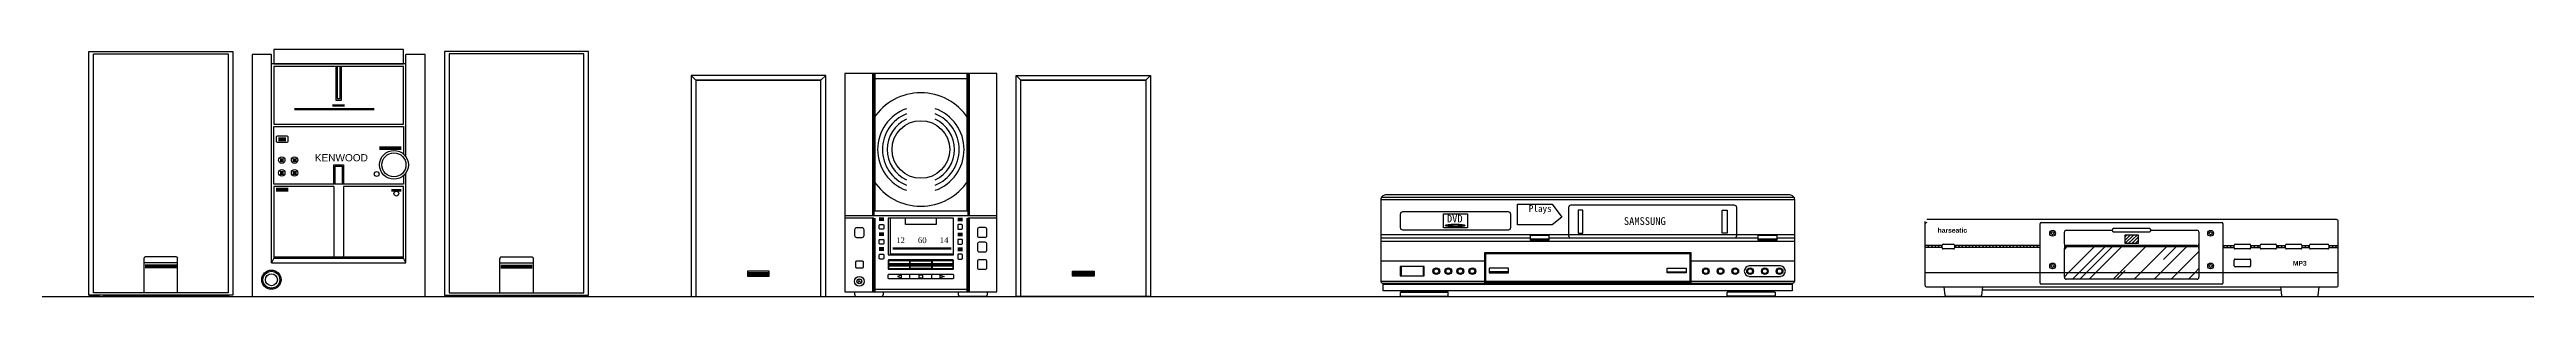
# Model space of a CAD drawing. Header units: millimetres. Extents: x 4513 to 24862, y 3359 to 11488.
# Drawn here: x 6967 to 9544, y 3380 to 3637 of the extents above; entities that cross this region are included whole.
import ezdxf

# ---------------------------------------------------------------- set-up
doc = ezdxf.new("R2010")
doc.units = ezdxf.units.MM
doc.layers.add('dwgmodels.com', color=169, linetype='Continuous')
doc.styles.add('HT2', font='swisseb.ttf')
doc.styles.get("Standard").update_dxf_attribs({"font": 'arial.ttf'})

msp = doc.modelspace()

# ---------------------------------------------------------------- hatches: boundary and pattern name
h = msp.add_hatch(color=256)
edge = h.paths.add_edge_path()
edge.add_ellipse((8429.1, 3454.1), major_axis=(-10.3, 0), ratio=0.149396, start_angle=0, end_angle=360)
edge = h.paths.add_edge_path(flags=16)
edge.add_ellipse((8429.5, 3454.1), major_axis=(-3.65, 0), ratio=0.27412, start_angle=0, end_angle=360)

# ---------------------------------------------------------------- linework, layer by layer
for p, q in [((7197.7, 3415.2), (7197.7, 3632.2)), ((7337.7, 3622.2), (7197.7, 3622.2)), ((7337.7, 3525.5), (7337.7, 3632.2)), ((7823, 3612.2), (7823, 3464.2)), ((7824.3, 3612.2), (7824.3, 3464.2)), ((7824.3, 3607.2), (7922.3, 3607.2)), ((7825.5, 3612.2), (7825.5, 3469.2)), ((7921, 3612.2), (7921, 3469.2)), ((7922.3, 3612.2), (7922.3, 3464.2)), ((7923.5, 3612.2), (7923.5, 3464.2)), ((7221.8, 3576), (7304.7, 3576)), ((7221.8, 3574.7), (7304.7, 3574.7)), ((7261.4, 3579.7), (7273.9, 3579.7)), ((7261.4, 3578.5), (7273.9, 3578.5)), ((7205.2, 3545.2), (7212.7, 3545.2)), ((7205.2, 3544), (7212.7, 3544)), ((7205.2, 3542.7), (7212.7, 3542.7)), ((7310.2, 3536), (7332.7, 3536)), ((7310.2, 3534.7), (7332.7, 3534.7)), ((7310.2, 3533.5), (7332.7, 3533.5)), ((7206.7, 3523.5), (7210.4, 3523.5)), ((7206.7, 3522.2), (7210.4, 3522.2)), ((7206.7, 3521), (7210.4, 3521)), ((7206.7, 3510.2), (7210.4, 3510.2)), ((7206.7, 3508.9), (7210.4, 3508.9)), ((7206.7, 3507.7), (7210.4, 3507.7)), ((7220, 3523.5), (7223.7, 3523.5)), ((7220, 3522.2), (7223.7, 3522.2)), ((7220, 3521), (7223.7, 3521)), ((7220, 3510.2), (7223.7, 3510.2)), ((7220, 3508.9), (7223.7, 3508.9)), ((7220, 3507.7), (7223.7, 3507.7)), ((7337.7, 3415.2), (7337.7, 3509)), ((7202.7, 3492.8), (7215.2, 3492.8)), ((7202.7, 3491.5), (7215.2, 3491.5)), ((7202.7, 3490.3), (7215.2, 3490.3)), ((7262.7, 3494.7), (7262.7, 3421.5)), ((7272.7, 3494.7), (7272.7, 3421.5)), ((7322.7, 3491.5), (7332.7, 3491.5)), ((7322.7, 3490.3), (7332.7, 3490.3)), ((8352, 3481.2), (8782, 3481.2)), ((8352.6, 3483.7), (8781.3, 3483.7)), ((7952.3, 3464.2), (7794.3, 3464.2)), ((7824.3, 3461.7), (7794.3, 3461.7)), ((7823, 3461.7), (7823, 3385.2)), ((7922.3, 3469.2), (7824.3, 3469.2)), ((7824.3, 3461.7), (7824.3, 3385.2)), ((7825.5, 3461.7), (7825.5, 3385.2)), ((7834.9, 3461.7), (7829.9, 3461.7)), ((7834.9, 3460.5), (7829.9, 3460.5)), ((7834.9, 3459.2), (7829.9, 3459.2)), ((7841.8, 3423.5), (7841.8, 3461.7)), ((7911.6, 3461.7), (7916.6, 3461.7)), ((7911.6, 3460.5), (7916.6, 3460.5)), ((7911.6, 3459.2), (7916.6, 3459.2)), ((7921, 3461.7), (7921, 3385.2)), ((7952.3, 3461.7), (7922.3, 3461.7)), ((7922.3, 3461.7), (7922.3, 3385.2)), ((7923.5, 3461.7), (7923.5, 3385.2)), ((8530, 3476.2), (8540, 3462.7)), ((8540, 3462.7), (8530, 3454.7)), ((8917.8, 3458.2), (8917.8, 3392.2)), ((9345.8, 3460.2), (8919.8, 3460.2)), ((9037.8, 3394.2), (9037.8, 3456.2)), ((9038.8, 3457.2), (9226.8, 3457.2)), ((9227.8, 3456.2), (9227.8, 3394.2)), ((9347.8, 3392.2), (9347.8, 3458.2)), ((7834.9, 3446.2), (7829.9, 3446.2)), ((7834.9, 3445), (7829.9, 3445)), ((7834.9, 3445), (7829.9, 3445)), ((7834.9, 3443.7), (7829.9, 3443.7)), ((7834.9, 3430.7), (7829.9, 3430.7)), ((7834.9, 3429.5), (7829.9, 3429.5)), ((7834.9, 3428.2), (7829.9, 3428.2)), ((7844.3, 3431), (7904.8, 3431)), ((7844.3, 3430.4), (7904.8, 3430.4)), ((7844.3, 3429.7), (7904.8, 3429.7)), ((7911.6, 3446.2), (7916.6, 3446.2)), ((7911.6, 3445), (7916.6, 3445)), ((7911.6, 3445), (7916.6, 3445)), ((7911.6, 3443.7), (7916.6, 3443.7)), ((7911.6, 3430.7), (7916.6, 3430.7)), ((7911.6, 3429.5), (7916.6, 3429.5)), ((7911.6, 3428.2), (7916.6, 3428.2)), ((8352, 3444.7), (8782, 3444.7)), ((8352, 3441.2), (8507, 3441.2)), ((8352, 3437.7), (8782, 3437.7)), ((8527, 3440), (8507, 3440)), ((8527, 3441.2), (8744, 3441.2)), ((8764, 3440), (8744, 3440)), ((8764, 3441.2), (8782, 3441.2)), ((8935.8, 3433.2), (8917.8, 3433.2)), ((8917.8, 3432.2), (8918.8, 3433.2)), ((8935.8, 3431.2), (8917.8, 3431.2)), ((8920.3, 3431.2), (8922.3, 3433.2)), ((8923.9, 3431.2), (8925.9, 3433.2)), ((8927.4, 3431.2), (8929.4, 3433.2)), ((8930.9, 3431.2), (8932.9, 3433.2)), ((8934.5, 3431.2), (8935.8, 3432.6)), ((8935.8, 3430.7), (8935.8, 3433.7)), ((8936.8, 3434.7), (8947.6, 3434.7)), ((8947.6, 3429.7), (8936.8, 3429.7)), ((8948.6, 3433.7), (8948.6, 3430.7)), ((9037.8, 3433.2), (8948.6, 3433.2)), ((8948.6, 3431.2), (8950.6, 3433.2)), ((9037.8, 3431.2), (8948.6, 3431.2)), ((8952.2, 3431.2), (8954.2, 3433.2)), ((8955.7, 3431.2), (8957.7, 3433.2)), ((8959.2, 3431.2), (8961.2, 3433.2)), ((8962.8, 3431.2), (8964.8, 3433.2)), ((8966.3, 3431.2), (8968.3, 3433.2)), ((8969.8, 3431.2), (8971.8, 3433.2)), ((8973.4, 3431.2), (8975.4, 3433.2)), ((8976.9, 3431.2), (8978.9, 3433.2)), ((8980.4, 3431.2), (8982.4, 3433.2)), ((8984, 3431.2), (8986, 3433.2)), ((8987.5, 3431.2), (8989.5, 3433.2)), ((8991, 3431.2), (8993, 3433.2)), ((8994.6, 3431.2), (8996.6, 3433.2)), ((8998.1, 3431.2), (9000.1, 3433.2)), ((9001.7, 3431.2), (9003.7, 3433.2)), ((9005.2, 3431.2), (9007.2, 3433.2)), ((9008.7, 3431.2), (9010.7, 3433.2)), ((9012.3, 3431.2), (9014.3, 3433.2)), ((9015.8, 3431.2), (9017.8, 3433.2)), ((9019.3, 3431.2), (9021.3, 3433.2)), ((9022.9, 3431.2), (9024.9, 3433.2)), ((9026.4, 3431.2), (9028.4, 3433.2)), ((9029.9, 3431.2), (9031.9, 3433.2)), ((9033.5, 3431.2), (9035.5, 3433.2)), ((9037, 3431.2), (9037.8, 3432)), ((9062.8, 3435.2), (9062.8, 3447.2)), ((9062.8, 3435.2), (9062.8, 3430.2)), ((9062.8, 3429.2), (9065.8, 3432.2)), ((9062.8, 3400.2), (9062.8, 3430.2)), ((9064.8, 3449.2), (9112.6, 3449.2)), ((9200.8, 3433.2), (9064.8, 3433.2)), ((9064.8, 3432.2), (9200.8, 3432.2)), ((9067.3, 3405.2), (9094.3, 3432.2)), ((9078.3, 3405.2), (9105.3, 3432.2)), ((9085.9, 3405.2), (9112.9, 3432.2)), ((9095.7, 3405.2), (9122.7, 3432.2)), ((9151.7, 3450.9), (9113.9, 3450.9)), ((9113.9, 3447.6), (9151.7, 3447.6)), ((9120.7, 3405.2), (9147.7, 3432.2)), ((9125.6, 3442), (9127.8, 3444.2)), ((9125.6, 3438.5), (9131.3, 3444.2)), ((9140, 3444.2), (9125.6, 3444.2)), ((9125.6, 3444.2), (9125.6, 3435.6)), ((9125.6, 3435.6), (9140, 3435.6)), ((9126.2, 3435.6), (9134.8, 3444.2)), ((9129.7, 3435.6), (9138.4, 3444.2)), ((9133.3, 3435.6), (9140, 3442.3)), ((9136.8, 3435.6), (9140, 3438.8)), ((9140, 3435.6), (9140, 3444.2)), ((9142.4, 3405.2), (9169.4, 3432.2)), ((9153, 3449.2), (9200.8, 3449.2)), ((9163.2, 3405.2), (9190.2, 3432.2)), ((9165.9, 3418.6), (9179.5, 3432.2)), ((9181, 3405.2), (9202.8, 3427.1)), ((9202.8, 3447.2), (9202.8, 3435.2)), ((9202.8, 3435.2), (9202.8, 3430.2)), ((9202.8, 3430.2), (9202.8, 3400.2)), ((9227.8, 3433.2), (9239.6, 3433.2)), ((9227.8, 3431.2), (9239.6, 3431.2)), ((9227.9, 3431.2), (9229.9, 3433.2)), ((9231.5, 3431.2), (9233.5, 3433.2)), ((9235, 3431.2), (9237, 3433.2)), ((9238.5, 3431.2), (9239.6, 3432.3)), ((9239.6, 3430.7), (9239.6, 3433.7)), ((9240.6, 3434.7), (9255.6, 3434.7)), ((9255.6, 3429.7), (9240.6, 3429.7)), ((9256.6, 3433.7), (9256.6, 3430.7)), ((9256.6, 3433.2), (9266.5, 3433.2)), ((9256.6, 3431.7), (9258.2, 3433.2)), ((9256.6, 3431.2), (9266.5, 3431.2)), ((9259.7, 3431.2), (9261.7, 3433.2)), ((9263.3, 3431.2), (9265.3, 3433.2)), ((9266.5, 3430.7), (9266.5, 3433.7)), ((9267.5, 3434.7), (9282.5, 3434.7)), ((9282.5, 3429.7), (9267.5, 3429.7)), ((9283.5, 3433.7), (9283.5, 3430.7)), ((9283.5, 3433.2), (9292.9, 3433.2)), ((9283.5, 3431.2), (9292.9, 3431.2)), ((9284.5, 3431.2), (9286.5, 3433.2)), ((9288, 3431.2), (9290, 3433.2)), ((9291.6, 3431.2), (9292.9, 3432.6)), ((9292.9, 3430.7), (9292.9, 3433.7)), ((9293.9, 3434.7), (9308.9, 3434.7)), ((9308.9, 3429.7), (9293.9, 3429.7)), ((9309.9, 3433.7), (9309.9, 3430.7)), ((9309.9, 3433.2), (9318, 3433.2)), ((9309.9, 3431.9), (9311.2, 3433.2)), ((9309.9, 3431.2), (9318, 3431.2)), ((9312.8, 3431.2), (9314.8, 3433.2)), ((9316.3, 3431.2), (9318, 3432.9)), ((9318, 3430.7), (9318, 3433.7)), ((9319, 3434.7), (9337, 3434.7)), ((9337, 3429.7), (9319, 3429.7)), ((9338, 3433.7), (9338, 3430.7)), ((9338, 3433.2), (9347.8, 3433.2)), ((9338, 3431.7), (9339.5, 3433.2)), ((9338, 3431.2), (9347.8, 3431.2)), ((9341.1, 3431.2), (9343.1, 3433.2)), ((9344.6, 3431.2), (9346.6, 3433.2)), ((7065.2, 3420.2), (7066.4, 3421.5)), ((7065.2, 3384), (7065.2, 3420.2)), ((7100.2, 3415.2), (7065.2, 3415.2)), ((7098.9, 3421.5), (7066.4, 3421.5)), ((7098.9, 3412.7), (7066.4, 3412.7)), ((7098.9, 3412.7), (7066.4, 3412.7)), ((7098.9, 3411.5), (7066.4, 3411.5)), ((7098.9, 3410.2), (7066.4, 3410.2)), ((7098.9, 3421.5), (7100.2, 3420.2)), ((7100.2, 3384), (7100.2, 3420.2)), ((7200.2, 3421.5), (7335.2, 3421.5)), ((7436.4, 3421.5), (7435.2, 3420.2)), ((7435.2, 3384), (7435.2, 3420.2)), ((7435.2, 3415.2), (7470.2, 3415.2)), ((7436.4, 3421.5), (7468.9, 3421.5)), ((7436.4, 3412.7), (7468.9, 3412.7)), ((7436.4, 3412.7), (7468.9, 3412.7)), ((7436.4, 3411.5), (7468.9, 3411.5)), ((7436.4, 3410.2), (7468.9, 3410.2)), ((7470.2, 3420.2), (7468.9, 3421.5)), ((7470.2, 3384), (7470.2, 3420.2)), ((7692.9, 3405.2), (7715.6, 3405.2)), ((7692.9, 3404), (7715.6, 3404)), ((7692.9, 3402.7), (7715.6, 3402.7)), ((7839.8, 3414.7), (7906.8, 3414.7)), ((7839.8, 3413.5), (7906.8, 3413.5)), ((7839.8, 3412.2), (7906.8, 3412.2)), ((7841.8, 3424.7), (7907.3, 3424.7)), ((7861.9, 3398.5), (7861.9, 3403.5)), ((7884.6, 3398.5), (7884.6, 3403.5)), ((8053.6, 3405.2), (8030.9, 3405.2)), ((8053.6, 3404), (8030.9, 3404)), ((8053.6, 3402.7), (8030.9, 3402.7)), ((8459.5, 3417), (8352, 3417)), ((8373, 3411.6), (8373, 3401.6)), ((8396, 3411.6), (8396, 3401.6)), ((8484.5, 3406), (8464.5, 3406)), ((8649.5, 3406), (8669.5, 3406)), ((8782, 3417), (8674.5, 3417)), ((8917.8, 3405.2), (9347.8, 3405.2)), ((9062.8, 3400.8), (9067.3, 3405.2)), ((9071.3, 3398.2), (9078.3, 3405.2)), ((9078.9, 3398.2), (9085.9, 3405.2)), ((9088.7, 3398.2), (9095.7, 3405.2)), ((9113.7, 3398.2), (9120.7, 3405.2)), ((9117.1, 3398.2), (9124.1, 3405.2)), ((9124.1, 3405.2), (9126.2, 3407.4)), ((9135.4, 3398.2), (9142.4, 3405.2)), ((9156.2, 3398.2), (9163.2, 3405.2)), ((9174, 3398.2), (9181, 3405.2)), ((9191.8, 3398.2), (9198.8, 3405.2)), ((9198.8, 3405.2), (9202.8, 3409.3)), ((9239.6, 3412.2), (9239.6, 3418.2)), ((9240.6, 3419.2), (9255.6, 3419.2)), ((9255.6, 3411.2), (9240.6, 3411.2)), ((9256.6, 3418.2), (9256.6, 3412.2)), ((7007.7, 3381.5), (7022.7, 3380.2)), ((7142.7, 3380.2), (7022.7, 3380.2)), ((7157.7, 3381.5), (7142.7, 3380.2)), ((7377.7, 3381.5), (7392.7, 3380.2)), ((7392.7, 3380.2), (7512.7, 3380.2)), ((7527.7, 3381.5), (7512.7, 3380.2)), ((7807, 3394.9), (7809.3, 3396)), ((7809.3, 3396), (7809.3, 3398.5)), ((7811.5, 3394.9), (7809.3, 3396)), ((8352, 3396.2), (8782, 3396.2)), ((8779.6, 3392.7), (8354.3, 3392.7)), ((8779.6, 3392.7), (8354.3, 3392.7)), ((8372.1, 3384.7), (8421.8, 3384.7)), ((8372.1, 3380.7), (8421.8, 3380.7)), ((8761.8, 3384.7), (8712.1, 3384.7)), ((8761.8, 3380.7), (8712.1, 3380.7)), ((8919.8, 3390.2), (9345.8, 3390.2)), ((8938.8, 3381.2), (8937.8, 3390.2)), ((8975.8, 3380.2), (8939.8, 3380.2)), ((8977.8, 3390.2), (8976.8, 3381.2)), ((8977.5, 3387.2), (9288.1, 3387.2)), ((9226.8, 3393.2), (9038.8, 3393.2)), ((9200.8, 3398.2), (9064.8, 3398.2)), ((9287.8, 3390.2), (9288.8, 3381.2)), ((9289.8, 3380.2), (9325.8, 3380.2)), ((9326.8, 3381.2), (9327.8, 3390.2))]:
    msp.add_line(p, q)
for points in [[(7157.7, 3381.5), (7007.7, 3381.5), (7007.7, 3635.2), (7157.7, 3635.2)], [(7200.2, 3622.2), (7335.2, 3622.2), (7335.2, 3637.2), (7200.2, 3637.2)], [(7377.7, 3381.5), (7527.7, 3381.5), (7527.7, 3635.2), (7377.7, 3635.2)], [(7152.7, 3384), (7012.7, 3384), (7012.7, 3632.7), (7152.7, 3632.7)], [(7200.2, 3559.7), (7335.2, 3559.7), (7335.2, 3619.7), (7200.2, 3619.7)], [(7382.7, 3384), (7522.7, 3384), (7522.7, 3632.7), (7382.7, 3632.7)], [(7634.3, 3380.2), (7774.3, 3380.2), (7774.3, 3610.2), (7634.3, 3610.2)], [(7794.3, 3385.2), (7952.3, 3385.2), (7952.3, 3612.2), (7794.3, 3612.2)], [(8112.3, 3380.2), (7972.3, 3380.2), (7972.3, 3610.2), (8112.3, 3610.2)], [(7839.3, 3423.5), (7907.3, 3423.5), (7907.3, 3461.7), (7839.3, 3461.7)], [(8417, 3466.2), (8442, 3466.2), (8442, 3451.7), (8417, 3451.7)], [(8557, 3446.2), (8562, 3446.2), (8562, 3470.2), (8557, 3470.2)], [(8712, 3446.2), (8707, 3446.2), (8707, 3470.2), (8712, 3470.2)], [(8507, 3438.7), (8527, 3438.7), (8527, 3443.7), (8507, 3443.7)], [(8744, 3438.7), (8764, 3438.7), (8764, 3443.7), (8744, 3443.7)], [(7692.9, 3401.5), (7715.6, 3401.5), (7715.6, 3406.5), (7692.9, 3406.5)], [(7839.8, 3409), (7906.8, 3409), (7906.8, 3418), (7839.8, 3418)], [(7839.8, 3409.5), (7861.7, 3409.5), (7861.7, 3417.5), (7839.8, 3417.5)], [(7862.2, 3417.5), (7884.4, 3417.5), (7884.4, 3409.5), (7862.2, 3409.5)], [(7871.3, 3399.5), (7875.3, 3399.5), (7875.3, 3402.5), (7871.3, 3402.5)], [(7884.9, 3409.5), (7906.8, 3409.5), (7906.8, 3417.5), (7884.9, 3417.5)], [(8053.6, 3401.5), (8030.9, 3401.5), (8030.9, 3406.5), (8053.6, 3406.5)], [(8372, 3401.6), (8397, 3401.6), (8397, 3411.6), (8372, 3411.6)], [(8459.5, 3393.7), (8674.5, 3393.7), (8674.5, 3425.7), (8459.5, 3425.7)], [(8460.5, 3394.7), (8673.5, 3394.7), (8673.5, 3424.7), (8460.5, 3424.7)], [(8464.5, 3404.7), (8484.5, 3404.7), (8484.5, 3409.7), (8464.5, 3409.7)], [(8669.5, 3404.7), (8649.5, 3404.7), (8649.5, 3409.7), (8669.5, 3409.7)]]:
    msp.add_lwpolyline(points, close=True)
for points in [[(7197.7, 3632.2), (7177.7, 3632.2), (7177.7, 3380.2), (7357.7, 3380.2), (7357.7, 3632.2), (7337.7, 3632.2)], [(7264.7, 3619.7), (7264.7, 3584.7), (7270.7, 3584.7), (7270.7, 3619.7)], [(7266.2, 3619.7), (7266.2, 3586.2), (7269.2, 3586.2), (7269.2, 3619.7)], [(7634.3, 3610.2), (7639.3, 3605.2), (7769.3, 3605.2), (7774.3, 3610.2)], [(8112.3, 3610.2), (8107.3, 3605.2), (7977.3, 3605.2), (7972.3, 3610.2)], [(7769.3, 3380.2), (7769.3, 3605.2), (7639.3, 3605.2), (7639.3, 3380.2)], [(7977.3, 3380.2), (7977.3, 3605.2), (8107.3, 3605.2), (8107.3, 3380.2)], [(7335.2, 3506.1), (7335.2, 3497.2), (7200.2, 3497.2), (7200.2, 3557.2), (7335.2, 3557.2), (7335.2, 3528.4)], [(7262.7, 3497.2), (7262.7, 3517.2), (7272.7, 3517.2), (7272.7, 3497.2)], [(7263.9, 3497.2), (7263.9, 3516), (7271.4, 3516), (7271.4, 3497.2)], [(7262.7, 3494.7), (7200.2, 3494.7), (7200.2, 3420.2), (7335.2, 3420.2), (7335.2, 3494.7), (7272.7, 3494.7)], [(7889.1, 3461.7), (7889.1, 3455.2), (7857.4, 3455.2), (7857.4, 3461.7)], [(8494, 3454.7), (8494, 3476.2), (8530, 3476.2), (8540, 3462.7), (8530, 3454.7), (8494, 3454.7)], [(7200.2, 3420.2), (7197.7, 3415.2), (7337.7, 3415.2), (7335.2, 3420.2)], [(7853.1, 3402.5), (7849.1, 3401), (7853.1, 3399.5), (7853.1, 3402.5)], [(7893.4, 3402.5), (7897.4, 3401), (7893.4, 3399.5), (7893.4, 3402.5)], [(8767.6, 3412), (8734.9, 3412)], [(8734.9, 3401.2), (8767.6, 3401.2)], [(7824.3, 3387.7), (7922.3, 3387.7)], [(8779.6, 3393.8), (8779.6, 3386.2), (8354.3, 3386.2), (8354.3, 3393.8)], [(8374.5, 3386.2), (8374.5, 3385.2), (8419.5, 3385.2), (8419.5, 3386.2)], [(8759.5, 3386.2), (8759.5, 3385.2), (8714.5, 3385.2), (8714.5, 3386.2)]]:
    msp.add_lwpolyline(points)
for points in [[(7204.2, 3540.7), (7213.7, 3540.7, 0.414214), (7215.2, 3542.2), (7215.2, 3545.7, 0.414214), (7213.7, 3547.2), (7204.2, 3547.2, 0.414214), (7202.7, 3545.7), (7202.7, 3542.2, 0.414214)], [(8357, 3486.2), (8777, 3486.2, -0.414214), (8782, 3481.2), (8782, 3396.2, -0.414214), (8779.5, 3393.7), (8354.5, 3393.7, -0.414214), (8352, 3396.2), (8352, 3481.2, -0.414214)], [(7833.9, 3450.2), (7830.9, 3450.2, -0.414214), (7829.9, 3451.2), (7829.9, 3454.2, -0.414214), (7830.9, 3455.2), (7833.9, 3455.2, -0.414214), (7834.9, 3454.2), (7834.9, 3451.2, -0.414214)], [(7912.6, 3450.2), (7915.6, 3450.2, 0.414214), (7916.6, 3451.2), (7916.6, 3454.2, 0.414214), (7915.6, 3455.2), (7912.6, 3455.2, 0.414214), (7911.6, 3454.2), (7911.6, 3451.2, 0.414214)], [(8374.5, 3449.7), (8484.5, 3449.7, 0.414214), (8487, 3452.2), (8487, 3465.7, 0.414214), (8484.5, 3468.2), (8374.5, 3468.2, 0.414214), (8372, 3465.7), (8372, 3452.2, 0.414214)], [(8549.5, 3441.2), (8719.5, 3441.2, 0.414214), (8722, 3443.7), (8722, 3472.7, 0.414214), (8719.5, 3475.2), (8549.5, 3475.2, 0.414214), (8547, 3472.7), (8547, 3443.7, 0.414214)], [(7806.3, 3441.7), (7812.3, 3441.7, 0.414214), (7814.3, 3443.7), (7814.3, 3449.7, 0.414214), (7812.3, 3451.7), (7806.3, 3451.7, 0.414214), (7804.3, 3449.7), (7804.3, 3443.7, 0.414214)], [(7833.9, 3434.7), (7830.9, 3434.7, -0.414214), (7829.9, 3435.7), (7829.9, 3438.7, -0.414214), (7830.9, 3439.7), (7833.9, 3439.7, -0.414214), (7834.9, 3438.7), (7834.9, 3435.7, -0.414214)], [(7912.6, 3434.7), (7915.6, 3434.7, 0.414214), (7916.6, 3435.7), (7916.6, 3438.7, 0.414214), (7915.6, 3439.7), (7912.6, 3439.7, 0.414214), (7911.6, 3438.7), (7911.6, 3435.7, 0.414214)], [(7934.1, 3441.9), (7940.1, 3441.9, 0.414214), (7942.1, 3443.9), (7942.1, 3449.9, 0.414214), (7940.1, 3451.9), (7934.1, 3451.9, 0.414214), (7932.1, 3449.9), (7932.1, 3443.9, 0.414214)], [(7934.1, 3426.7), (7940.1, 3426.7, 0.414214), (7942.1, 3428.7), (7942.1, 3434.7, 0.414214), (7940.1, 3436.7), (7934.1, 3436.7, 0.414214), (7932.1, 3434.7), (7932.1, 3428.7, 0.414214)], [(7812.2, 3409.7), (7806.7, 3409.7, -0.414214), (7805.7, 3410.7), (7805.7, 3416.2, -0.414214), (7806.7, 3417.2), (7812.2, 3417.2, -0.414214), (7813.2, 3416.2), (7813.2, 3410.7, -0.414214)], [(7833.9, 3419.2), (7830.9, 3419.2, -0.414214), (7829.9, 3420.2), (7829.9, 3423.2, -0.414214), (7830.9, 3424.2), (7833.9, 3424.2, -0.414214), (7834.9, 3423.2), (7834.9, 3420.2, -0.414214)], [(7840.3, 3408.5), (7906.3, 3408.5, 0.414214), (7907.3, 3409.5), (7907.3, 3417.5, 0.414214), (7906.3, 3418.5), (7840.3, 3418.5, 0.414214), (7839.3, 3417.5), (7839.3, 3409.5, 0.414214)], [(7840.3, 3403.5), (7906.3, 3403.5, -0.414214), (7907.3, 3402.5), (7907.3, 3399.5, -0.414214), (7906.3, 3398.5), (7840.3, 3398.5, -0.414214), (7839.3, 3399.5), (7839.3, 3402.5, -0.414214)], [(7912.6, 3419.2), (7915.6, 3419.2, 0.414214), (7916.6, 3420.2), (7916.6, 3423.2, 0.414214), (7915.6, 3424.2), (7912.6, 3424.2, 0.414214), (7911.6, 3423.2), (7911.6, 3420.2, 0.414214)], [(7934.1, 3408.5), (7940.1, 3408.5, 0.414214), (7942.1, 3410.5), (7942.1, 3416.5, 0.414214), (7940.1, 3418.5), (7934.1, 3418.5, 0.414214), (7932.1, 3416.5), (7932.1, 3410.5, 0.414214)], [(8373, 3380.2), (8421, 3380.2, 0.414214), (8422, 3381.2), (8422, 3384.2, 0.414214), (8421, 3385.2), (8373, 3385.2, 0.414214), (8372, 3384.2), (8372, 3381.2, 0.414214)], [(8761, 3380.2), (8713, 3380.2, -0.414214), (8712, 3381.2), (8712, 3384.2, -0.414214), (8713, 3385.2), (8761, 3385.2, -0.414214), (8762, 3384.2), (8762, 3381.2, -0.414214)]]:
    msp.add_lwpolyline(points, format="xyb", close=True)
for points in [[(7804.3, 3385.2), (7804.3, 3382.7, 0.414214), (7806.8, 3380.2), (7831.8, 3380.2, 0.414214), (7834.3, 3382.7), (7834.3, 3385.2)], [(7942.3, 3385.2), (7942.3, 3382.7, -0.414214), (7939.8, 3380.2), (7914.8, 3380.2, -0.414214), (7912.3, 3382.7), (7912.3, 3385.2)]]:
    msp.add_lwpolyline(points, format="xyb")
for centre, radius in [((7873.3, 3533.2), 30), ((7325.2, 3517.2), 15), ((7208.5, 3522.2), 3.33), ((7208.5, 3508.9), 3.33), ((7221.8, 3522.2), 3.33), ((7221.8, 3508.9), 3.33), ((7307.2, 3507.7), 2.5), ((7325.2, 3517.2), 12.5), ((7327.7, 3487.3), 2.5), ((9050.6, 3446), 3), ((9050.6, 3446), 1.5), ((9215, 3446), 3), ((9215, 3446), 1.5), ((7197.7, 3397.7), 10), ((7197.7, 3397.7), 8.75), ((7197.7, 3397.7), 6.25), ((8409.5, 3406.6), 3.5), ((8409.5, 3406.6), 2.5), ((8422, 3406.6), 3.5), ((8422, 3406.6), 2.5), ((8434.5, 3406.6), 3.5), ((8434.5, 3406.6), 2.5), ((8447, 3406.6), 3.5), ((8447, 3406.6), 2.5), ((8689.8, 3406.6), 3.5), ((8689.8, 3406.6), 2.5), ((8705.2, 3406.6), 3.5), ((8705.2, 3406.6), 2.5), ((8720.5, 3406.6), 3.5), ((8720.5, 3406.6), 2.5), ((8735.9, 3406.6), 3.5), ((8735.9, 3406.6), 2.5), ((8751.2, 3406.6), 3.5), ((8751.2, 3406.6), 2.5), ((8766.6, 3406.6), 3.5), ((8766.6, 3406.6), 2.5), ((9050.6, 3412), 3), ((9050.6, 3412), 1.5), ((9215, 3412), 3), ((9215, 3412), 1.5), ((7809.3, 3396), 5), ((7809.3, 3396), 2.5)]:
    msp.add_circle(centre, radius)
for centre, radius, start, end in [((7873.3, 3533.2), 59, 33.849, 146.151), ((7873.3, 3533.2), 45, 109.4712, 250.5288), ((7873.3, 3533.2), 40, 112.0243, 247.9757), ((7873.3, 3533.2), 35, 115.3769, 244.6231), ((7873.3, 3533.2), 45, 289.4712, 70.5288), ((7873.3, 3533.2), 40, 292.0243, 67.9757), ((7873.3, 3533.2), 35, 295.3769, 64.6231), ((7873.3, 3533.2), 59, 213.849, 326.151), ((8919.8, 3455.2), 2, 90, 180), ((9038.8, 3456.2), 1, 90, 180), ((9226.8, 3456.2), 1, 0, 90), ((9345.8, 3458.2), 2, 0, 90), ((8936.8, 3433.7), 1, 90, 180), ((8936.8, 3430.7), 1, 180, 270), ((8947.6, 3433.7), 1, 0, 90), ((8947.6, 3430.7), 1, 270, 0), ((9064.8, 3447.2), 2, 90, 180), ((9064.8, 3435.2), 2, 180, 270), ((9064.8, 3430.2), 2, 90, 180), ((9114.3, 3449.2), 1.67, 101.2706, 258.7294), ((9151.3, 3449.2), 1.67, 281.2706, 78.7294), ((9200.8, 3447.2), 2, 0, 90), ((9200.8, 3435.2), 2, 270, 0), ((9200.8, 3430.2), 2, 0, 90), ((9240.6, 3433.7), 1, 90, 180), ((9240.6, 3430.7), 1, 180, 270), ((9255.6, 3433.7), 1, 0, 90), ((9255.6, 3430.7), 1, 270, 0), ((9267.5, 3433.7), 1, 90, 180), ((9267.5, 3430.7), 1, 180, 270), ((9282.5, 3433.7), 1, 0, 90), ((9282.5, 3430.7), 1, 270, 0), ((9293.9, 3433.7), 1, 90, 180), ((9293.9, 3430.7), 1, 180, 270), ((9308.9, 3433.7), 1, 0, 90), ((9308.9, 3430.7), 1, 270, 0), ((9319, 3433.7), 1, 90, 180), ((9319, 3430.7), 1, 180, 270), ((9337, 3433.7), 1, 0, 90), ((9337, 3430.7), 1, 270, 0), ((8735.3, 3406.6), 5.39, 94.1401, 265.8599), ((8767.2, 3406.6), 5.39, 274.1401, 85.8599), ((9240.6, 3418.2), 1, 90, 180), ((9240.6, 3412.2), 1, 180, 270), ((9255.6, 3418.2), 1, 0, 90), ((9255.6, 3412.2), 1, 270, 0), ((8919.8, 3392.2), 2, 180, 270), ((8939.8, 3381.2), 1, 180, 270), ((8975.8, 3381.2), 1, 270, 0), ((9038.8, 3394.2), 1, 180, 270), ((9064.8, 3400.2), 2, 180, 270), ((9200.8, 3400.2), 2, 270, 0), ((9226.8, 3394.2), 1, 270, 0), ((9289.8, 3381.2), 1, 180, 270), ((9325.8, 3381.2), 1, 270, 0), ((9345.8, 3392.2), 2, 270, 0)]:
    msp.add_arc(centre, radius, start, end)
for centre, major_axis, ratio in [((8429.1, 3454.1), (-10.3, 0), 0.149396), ((8429.5, 3454.1), (-3.65, 0), 0.27412)]:
    msp.add_ellipse(centre, major_axis=major_axis, ratio=ratio)
at = {"layer": 'dwgmodels.com'}
msp.add_line((4513, 3380.2), (24839.2, 3380.2), dxfattribs=at)

# ---------------------------------------------------------------- texts
at = {"style": 'HT2'}
for s, p in [('harseatic', (8931, 3446.6)), ('MP3', (9300.5, 3412.3))]:
    msp.add_text(s, height=5, dxfattribs=at).set_placement(p)
at = {"attachment_point": 1}
for s, insert, char_height, width in [('KENWOOD', (7242.8, 3528.4), 7.5, 79.716), ('\\f標楷體|b0|i0|c136|p65;DVD', (8420.5, 3465.3), 8, 21.25), ('\\f標楷體|b0|i0|c136|p65;Plays', (8505.7, 3475.3), 7, 49.501), ('\\f標楷體|b0|i0|c136|p65;SAMSSUNG', (8604.6, 3462.7), 8, 60.082), ('\\fTimes New Roman|b0|i0|c0|p18;12      60      14 ', (7847.6, 3441.8), 6, 103.662)]:
    msp.add_mtext(s, dxfattribs=dict(at, insert=insert, char_height=char_height, width=width))

doc.saveas('drawing.dxf')
